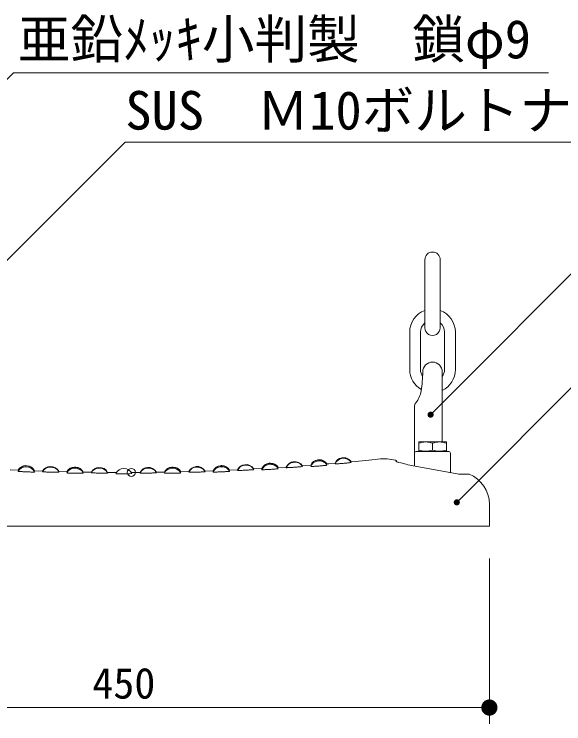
# Model space of a CAD drawing. Units: millimetres at full size, sheet at 1:20; some dimension numbers follow another scale. Extents: x 3676 to 9152, y 4348 to 8082.
# Drawn here: x 7650 to 8326, y 5189 to 6062 of the extents above; entities that cross this region are included whole.
import ezdxf
from ezdxf.enums import TextEntityAlignment as Align

# ---------------------------------------------------------------- set-up
doc = ezdxf.new("R2010")
doc.units = ezdxf.units.MM
doc.header["$LTSCALE"] = 20
doc.header["$PDMODE"] = 32
doc.header["$PDSIZE"] = 10
doc.layers.add('寸法', color=1, linetype='Continuous', lineweight=13)
doc.layers.add('本体', color=7, linetype='Continuous', lineweight=13)
doc.styles.add('ＭＳ ゴシック', font='')
doc.styles.get('ＭＳ ゴシック').set_extended_font_data('MS Gothic')

# ---------------------------------------------------------------- blocks, each defined once
blk = doc.blocks.new('filled_dot')
at = {"color": 0, "linetype": 'Continuous', "lineweight": -2, "const_width": 1.25}
blk.add_lwpolyline([(-0.625, 0, 1), (0.625, 0, 1)], format="xyb", close=True, dxfattribs=at)

msp = doc.modelspace()

# ---------------------------------------------------------------- linework, layer by layer
at = {"layer": '寸法'}
for points in [[(7406.47, 5747.39), (7411.77, 5752.7), (7648.79, 5989.72), (8307.61, 5989.72)], [(7413.95, 5531.7), (7419.25, 5537), (7786.47, 5904.21), (8729.23, 5904.21)], [(8162.32, 5568.97), (8167.62, 5574.28), (8372.49, 5779.14), (9056.76, 5779.14)], [(8194.59, 5461.11), (8199.89, 5466.42), (8347.68, 5614.2), (9134.24, 5614.2)]]:
    msp.add_lwpolyline(points, dxfattribs=at)
at = {"layer": '本体'}
for p, q in [((8155.27, 5759.66), (8155.27, 5675.91)), ((8174.13, 5759.66), (8174.13, 5675.65)), ((8136.6, 5624.43), (8136.6, 5670.59)), ((8149.83, 5624.43), (8149.83, 5670.59)), ((8179.56, 5624.43), (8179.56, 5670.59)), ((8192.8, 5624.43), (8192.8, 5670.59)), ((8176.7, 5621.68), (8176.7, 5535.67)), ((8142.7, 5579.85), (8142.7, 5505.55)), ((8147.7, 5535.38), (8148.2, 5535.67)), ((8147.7, 5523.96), (8147.7, 5535.38)), ((8148.2, 5535.67), (8181.2, 5535.67)), ((8181.7, 5535.38), (8181.2, 5535.67)), ((8181.7, 5523.96), (8181.7, 5535.38)), ((8164.7, 5525.48), (8164.7, 5533.86)), ((8144.7, 5523.67), (8176.7, 5523.67)), ((8147.7, 5523.96), (8148.2, 5523.67)), ((8148.2, 5523.67), (8181.2, 5523.67)), ((8176.7, 5523.67), (8184.7, 5523.67)), ((8181.7, 5523.96), (8181.2, 5523.67)), ((8186.7, 5521.67), (8186.7, 5497.79)), ((7963.44, 5509.19), (7965.23, 5509.3)), ((7963.45, 5509.19), (7965.23, 5509.3)), ((8023.34, 5513.38), (8025.1, 5513.52)), ((8023.34, 5513.38), (8025.1, 5513.52)), ((8064.69, 5510.93), (8064.69, 5510.93)), ((8119.04, 5512.81), (8111.5, 5514.14)), ((7664.06, 5506.28), (7665.79, 5506.21)), ((7664.06, 5506.28), (7665.79, 5506.21)), ((7723.93, 5504.47), (7725.71, 5504.43)), ((7843.69, 5504.43), (7845.46, 5504.47)), ((7903.6, 5506.21), (7905.33, 5506.28)), ((7924.73, 5501.2), (7914.69, 5500.75)), ((8014.7, 5506.74), (8004.64, 5505.99)), ((8197.69, 5495.85), (8141.04, 5505.84)), ((7714.7, 5498.79), (7704.65, 5499)), ((7764.65, 5498.04), (7764.61, 5498.13)), ((7775.54, 5497.94), (7764.65, 5498.04)), ((7784.33, 5496.16), (7785.07, 5496.16)), ((7804.74, 5498.04), (7793.86, 5497.94)), ((7864.74, 5499), (7854.69, 5498.79)), ((7864.83, 5499.21), (7864.74, 5499)), ((7884.65, 5499.58), (7884.63, 5499.61)), ((8201.53, 5495.85), (8197.28, 5495.85)), ((8204.65, 5495.85), (8201.53, 5495.85)), ((8209.89, 5495.85), (8204.65, 5495.85)), ((8234.7, 5458.85), (8234.7, 5457.12)), ((8234.7, 5457.12), (8234.7, 5431.85)), ((8194.7, 5431.85), (7374.7, 5431.85)), ((8234.7, 5431.85), (8194.7, 5431.85))]:
    msp.add_line(p, q, dxfattribs=at)
at = {"layer": '本体', "color": 1}
for p, q in [((8234.7, 5391.85), (8234.7, 5188.67)), ((7334.7, 5208.67), (8234.7, 5208.67))]:
    msp.add_line(p, q, dxfattribs=at)
at = {"layer": '本体'}
for points in [[(8044.74, 5509.2), (8037.17, 5508.53), (8034.69, 5508.33)], [(8044.7, 5509.09), (8044.7, 5509.09), (8044.78, 5509.09), (8044.98, 5509.1), (8044.98, 5509.1)], [(8044.71, 5508.37), (8044.7, 5508.37), (8044.78, 5508.35), (8044.99, 5508.35), (8045.31, 5508.36), (8045.76, 5508.38), (8046.32, 5508.41), (8046.98, 5508.45), (8047.73, 5508.5), (8048.58, 5508.57), (8049.5, 5508.64), (8050.49, 5508.71), (8051.53, 5508.8), (8052.61, 5508.89), (8053.65, 5508.98), (8054.7, 5509.08)], [(8054.7, 5509.08), (8055.82, 5509.18), (8056.94, 5509.29), (8058.02, 5509.4), (8059.06, 5509.5), (8060.05, 5509.61), (8060.97, 5509.7), (8061.8, 5509.8), (8062.55, 5509.88), (8063.2, 5509.96), (8063.74, 5510.03), (8064.16, 5510.09), (8064.46, 5510.14), (8064.64, 5510.18), (8064.69, 5510.2), (8064.69, 5510.2)], [(8064.64, 5511.02), (8064.63, 5511.05), (8064.59, 5511.11)], [(8100.55, 5514.55), (8086.18, 5513.11), (8069.92, 5511.52), (8064.64, 5511.02)], [(7654.7, 5500.75), (7645.03, 5501.18), (7644.65, 5501.2)], [(7654.7, 5500.73), (7654.7, 5500.73), (7654.74, 5500.73), (7654.85, 5500.73), (7654.88, 5500.72)], [(7654.7, 5500.37), (7654.7, 5500.37), (7654.77, 5500.35), (7654.97, 5500.33), (7655.28, 5500.3)], [(7674.54, 5499.93), (7674.6, 5499.93), (7674.68, 5499.92), (7674.69, 5499.92)], [(7684.74, 5499.57), (7684.28, 5499.59), (7674.69, 5499.94)], [(7723.93, 5504.47), (7723.93, 5504.47), (7723.99, 5504.47), (7724.14, 5504.47), (7724.37, 5504.46), (7724.65, 5504.45), (7724.95, 5504.45), (7725.24, 5504.44), (7725.48, 5504.44), (7725.6, 5504.44), (7725.7, 5504.43), (7725.71, 5504.43)], [(7843.69, 5504.43), (7843.68, 5504.43), (7843.78, 5504.44), (7843.96, 5504.44), (7844.21, 5504.44), (7844.5, 5504.45), (7844.8, 5504.46), (7845.08, 5504.46), (7845.3, 5504.47), (7845.39, 5504.47), (7845.46, 5504.47), (7845.46, 5504.47)], [(7894.7, 5499.94), (7885.33, 5499.59), (7884.65, 5499.58)], [(7894.7, 5499.92), (7894.7, 5499.92), (7894.74, 5499.92), (7894.85, 5499.93), (7894.86, 5499.93)], [(7903.6, 5506.21), (7903.61, 5506.22), (7903.72, 5506.22), (7903.9, 5506.23), (7904.15, 5506.24), (7904.44, 5506.25), (7904.74, 5506.26), (7905, 5506.27), (7905.2, 5506.28), (7905.28, 5506.28), (7905.33, 5506.28), (7905.33, 5506.28)], [(7914.11, 5500.31), (7914.15, 5500.31), (7914.45, 5500.33), (7914.64, 5500.36), (7914.7, 5500.37), (7914.69, 5500.37)], [(7914.51, 5500.72), (7914.6, 5500.73), (7914.68, 5500.73), (7914.69, 5500.73)], [(7924.7, 5501.1), (7924.7, 5501.1), (7924.77, 5501.1), (7924.98, 5501.1), (7925.01, 5501.1)], [(7924.71, 5500.38), (7924.7, 5500.38), (7924.78, 5500.36), (7924.98, 5500.35), (7925.3, 5500.35), (7925.75, 5500.35), (7926.3, 5500.36), (7926.97, 5500.37), (7927.72, 5500.39), (7928.57, 5500.42), (7929.5, 5500.45), (7930.49, 5500.49), (7931.53, 5500.53), (7932.61, 5500.58), (7933.65, 5500.63), (7934.7, 5500.68)], [(7924.79, 5501.33), (7924.74, 5501.21), (7924.73, 5501.2)], [(7934.7, 5500.68), (7935.82, 5500.74), (7936.93, 5500.8), (7938.01, 5500.87), (7939.05, 5500.93), (7940.03, 5500.99), (7940.95, 5501.05), (7941.79, 5501.11), (7942.54, 5501.17), (7943.18, 5501.22), (7943.72, 5501.27), (7944.15, 5501.31), (7944.46, 5501.35), (7944.64, 5501.38), (7944.7, 5501.4), (7944.69, 5501.4)], [(7954.7, 5502.78), (7945.01, 5502.23), (7944.65, 5502.21)], [(7954.7, 5502.77), (7954.7, 5502.77), (7954.74, 5502.77), (7954.85, 5502.78)], [(7954.7, 5502.41), (7954.7, 5502.41), (7954.78, 5502.4), (7954.98, 5502.4), (7955.18, 5502.4)], [(7954.71, 5501.33), (7954.7, 5501.32), (7954.78, 5501.3), (7954.98, 5501.29), (7955.31, 5501.28), (7955.75, 5501.28), (7956.31, 5501.29), (7956.97, 5501.3), (7957.73, 5501.32), (7958.58, 5501.35), (7959.5, 5501.39), (7960.49, 5501.44), (7961.53, 5501.49), (7962.62, 5501.54), (7963.65, 5501.6), (7964.7, 5501.66)], [(7964.7, 5501.66), (7965.82, 5501.73), (7966.93, 5501.8), (7968.01, 5501.88), (7969.05, 5501.95), (7970.04, 5502.03), (7970.95, 5502.1), (7971.79, 5502.17), (7972.54, 5502.24), (7973.19, 5502.3), (7973.73, 5502.36), (7974.15, 5502.41), (7974.46, 5502.46), (7974.64, 5502.5), (7974.7, 5502.53), (7974.69, 5502.53)], [(7974.09, 5503.53), (7974.15, 5503.53), (7974.46, 5503.57), (7974.64, 5503.59), (7974.7, 5503.61), (7974.7, 5503.61)], [(7974.5, 5503.96), (7974.6, 5503.96), (7974.68, 5503.97), (7974.69, 5503.97)], [(7984.73, 5504.62), (7984.35, 5504.59), (7974.69, 5503.98)], [(7984.7, 5504.52), (7984.7, 5504.52), (7984.78, 5504.52), (7984.98, 5504.53), (7985, 5504.53)], [(7984.71, 5503.8), (7984.7, 5503.8), (7984.78, 5503.78), (7984.98, 5503.78), (7985.31, 5503.78), (7985.75, 5503.79), (7986.31, 5503.81), (7986.97, 5503.83), (7987.73, 5503.87), (7988.58, 5503.91), (7989.5, 5503.96), (7990.49, 5504.01), (7991.53, 5504.08), (7992.61, 5504.14), (7993.65, 5504.21), (7994.7, 5504.28)], [(7994.7, 5504.28), (7995.82, 5504.36), (7996.93, 5504.44), (7998.01, 5504.52), (7999.05, 5504.61), (8000.04, 5504.69), (8000.96, 5504.76), (8001.79, 5504.84), (8002.54, 5504.91), (8003.19, 5504.97), (8003.73, 5505.03), (8004.15, 5505.08), (8004.46, 5505.12), (8004.64, 5505.15), (8004.7, 5505.18), (8004.69, 5505.18)], [(8014.7, 5506.73), (8014.7, 5506.73), (8014.74, 5506.73), (8014.84, 5506.74)], [(8014.71, 5506.37), (8014.7, 5506.37), (8014.78, 5506.36), (8014.98, 5506.36), (8015.15, 5506.37)], [(8014.71, 5505.29), (8014.7, 5505.28), (8014.78, 5505.26), (8014.98, 5505.25), (8015.31, 5505.25), (8015.76, 5505.26), (8016.31, 5505.28), (8016.98, 5505.3), (8017.74, 5505.34), (8018.58, 5505.39), (8019.5, 5505.44), (8020.49, 5505.51), (8021.54, 5505.58), (8022.62, 5505.65), (8023.65, 5505.73), (8024.7, 5505.81)], [(8024.7, 5505.81), (8025.82, 5505.9), (8026.93, 5506), (8028.02, 5506.09), (8029.06, 5506.19), (8030.04, 5506.28), (8030.96, 5506.38), (8031.8, 5506.46), (8032.55, 5506.55), (8033.2, 5506.62), (8033.73, 5506.69), (8034.16, 5506.76), (8034.46, 5506.81), (8034.64, 5506.85), (8034.69, 5506.88), (8034.69, 5506.88)], [(8034.5, 5508.31), (8034.61, 5508.32), (8034.68, 5508.32), (8034.69, 5508.32)], [(7654.71, 5499.29), (7654.7, 5499.29), (7654.77, 5499.26), (7654.97, 5499.22), (7655.29, 5499.18), (7655.73, 5499.14), (7656.29, 5499.09), (7656.95, 5499.04), (7657.7, 5498.98), (7658.55, 5498.93), (7659.48, 5498.87), (7660.47, 5498.82), (7661.51, 5498.76), (7662.6, 5498.71), (7663.64, 5498.66), (7664.7, 5498.62)], [(7664.7, 5498.62), (7665.82, 5498.57), (7666.93, 5498.53), (7668.01, 5498.5), (7669.04, 5498.47), (7670.03, 5498.44), (7670.94, 5498.43), (7671.78, 5498.41), (7672.53, 5498.41), (7673.17, 5498.41), (7673.71, 5498.41), (7674.14, 5498.42), (7674.45, 5498.44), (7674.64, 5498.46), (7674.7, 5498.48), (7674.69, 5498.48)], [(7674.19, 5499.54), (7674.45, 5499.54), (7674.64, 5499.55), (7674.7, 5499.56), (7674.69, 5499.56)], [(7684.7, 5499.48), (7684.7, 5499.48), (7684.77, 5499.47), (7684.97, 5499.46), (7685.07, 5499.46)], [(7684.71, 5498.76), (7684.7, 5498.76), (7684.77, 5498.74), (7684.97, 5498.71), (7685.29, 5498.68), (7685.74, 5498.65), (7686.29, 5498.61), (7686.95, 5498.57), (7687.71, 5498.53), (7688.56, 5498.49), (7689.48, 5498.45), (7690.47, 5498.41), (7691.52, 5498.37), (7692.6, 5498.33), (7693.64, 5498.3), (7694.7, 5498.27)], [(7694.7, 5498.27), (7695.82, 5498.24), (7696.93, 5498.21), (7698.01, 5498.18), (7699.04, 5498.17), (7700.03, 5498.15), (7700.94, 5498.14), (7701.78, 5498.13), (7702.53, 5498.13), (7703.17, 5498.13), (7703.71, 5498.13), (7704.14, 5498.14), (7704.45, 5498.16), (7704.64, 5498.17), (7704.7, 5498.19), (7704.69, 5498.19)], [(7714.7, 5498.77), (7714.7, 5498.77), (7714.74, 5498.77), (7714.85, 5498.77), (7714.88, 5498.77)], [(7714.7, 5498.41), (7714.7, 5498.41), (7714.77, 5498.4), (7714.97, 5498.38), (7715.27, 5498.36)], [(7714.71, 5497.34), (7714.7, 5497.33), (7714.77, 5497.3), (7714.97, 5497.27), (7715.29, 5497.24), (7715.74, 5497.2), (7716.29, 5497.17), (7716.95, 5497.13), (7717.71, 5497.09), (7718.56, 5497.06), (7719.48, 5497.02), (7720.47, 5496.99), (7721.52, 5496.96), (7722.6, 5496.93), (7723.64, 5496.91), (7724.7, 5496.89)], [(7724.7, 5496.89), (7725.82, 5496.87), (7726.93, 5496.86), (7728, 5496.85), (7729.04, 5496.84), (7730.03, 5496.84), (7730.94, 5496.84), (7731.78, 5496.84), (7732.52, 5496.85), (7733.17, 5496.87), (7733.71, 5496.88), (7734.14, 5496.9), (7734.45, 5496.92), (7734.64, 5496.95), (7734.7, 5496.97), (7734.69, 5496.98)], [(7734.16, 5498.02), (7734.45, 5498.03), (7734.64, 5498.04), (7734.7, 5498.05), (7734.69, 5498.06)], [(7734.53, 5498.42), (7734.6, 5498.42), (7734.68, 5498.41), (7734.69, 5498.41)], [(7744.74, 5498.27), (7744.28, 5498.28), (7734.69, 5498.43)], [(7744.7, 5498.18), (7744.7, 5498.18), (7744.77, 5498.18), (7744.97, 5498.17), (7745.06, 5498.16)], [(7744.71, 5497.46), (7744.7, 5497.46), (7744.77, 5497.44), (7744.97, 5497.42), (7745.29, 5497.39), (7745.74, 5497.37), (7746.29, 5497.34), (7746.95, 5497.32), (7747.71, 5497.29), (7748.56, 5497.27), (7749.48, 5497.24), (7750.48, 5497.22), (7751.52, 5497.2), (7752.6, 5497.18), (7753.64, 5497.16), (7754.7, 5497.15)], [(7744.79, 5498.36), (7744.75, 5498.29), (7744.74, 5498.27)], [(7754.7, 5497.15), (7755.82, 5497.14), (7756.93, 5497.13), (7758.01, 5497.13), (7759.04, 5497.12), (7760.03, 5497.12), (7760.94, 5497.13), (7761.78, 5497.13), (7762.53, 5497.14), (7763.17, 5497.15), (7763.71, 5497.16), (7764.14, 5497.18), (7764.45, 5497.2), (7764.64, 5497.21), (7764.7, 5497.23), (7764.69, 5497.24)], [(7764.34, 5497.94), (7764.45, 5497.94), (7764.64, 5497.95), (7764.7, 5497.95), (7764.69, 5497.95)], [(7774.75, 5496.5), (7774.74, 5496.49), (7774.85, 5496.46), (7775.09, 5496.43), (7775.45, 5496.4), (7775.93, 5496.37), (7776.52, 5496.34), (7777.21, 5496.32), (7778, 5496.29), (7778.87, 5496.26), (7779.82, 5496.24), (7780.83, 5496.21), (7781.96, 5496.19), (7783.13, 5496.18), (7784.33, 5496.16)], [(7804.7, 5497.95), (7804.7, 5497.95), (7804.77, 5497.95), (7804.97, 5497.94), (7805.05, 5497.94)], [(7804.71, 5497.24), (7804.7, 5497.23), (7804.77, 5497.21), (7804.97, 5497.19), (7805.3, 5497.18), (7805.74, 5497.16), (7806.3, 5497.15), (7806.96, 5497.14), (7807.72, 5497.13), (7808.57, 5497.13), (7809.49, 5497.12), (7810.48, 5497.12), (7811.53, 5497.13), (7812.61, 5497.13), (7813.65, 5497.14), (7814.7, 5497.15)], [(7814.7, 5497.15), (7815.82, 5497.17), (7816.93, 5497.18), (7818.01, 5497.2), (7819.04, 5497.22), (7820.03, 5497.24), (7820.94, 5497.27), (7821.78, 5497.29), (7822.53, 5497.32), (7823.18, 5497.35), (7823.72, 5497.37), (7824.14, 5497.4), (7824.45, 5497.42), (7824.64, 5497.44), (7824.7, 5497.46), (7824.69, 5497.46)], [(7824.33, 5498.16), (7824.45, 5498.17), (7824.64, 5498.18), (7824.7, 5498.18), (7824.69, 5498.18)], [(7834.7, 5498.43), (7825.2, 5498.28), (7824.65, 5498.27)], [(7834.7, 5498.41), (7834.7, 5498.41), (7834.74, 5498.42), (7834.85, 5498.42), (7834.87, 5498.42)], [(7834.7, 5498.06), (7834.7, 5498.05), (7834.77, 5498.04), (7834.97, 5498.03), (7835.23, 5498.02)], [(7834.71, 5496.98), (7834.7, 5496.97), (7834.77, 5496.95), (7834.97, 5496.92), (7835.3, 5496.9), (7835.74, 5496.88), (7836.3, 5496.87), (7836.96, 5496.85), (7837.72, 5496.84), (7838.57, 5496.84), (7839.49, 5496.84), (7840.48, 5496.84), (7841.53, 5496.85), (7842.61, 5496.86), (7843.65, 5496.87), (7844.7, 5496.89)], [(7844.7, 5496.89), (7845.82, 5496.91), (7846.93, 5496.94), (7848.01, 5496.96), (7849.04, 5496.99), (7850.03, 5497.03), (7850.94, 5497.06), (7851.78, 5497.1), (7852.53, 5497.13), (7853.18, 5497.17), (7853.72, 5497.21), (7854.14, 5497.24), (7854.45, 5497.27), (7854.64, 5497.31), (7854.7, 5497.33), (7854.69, 5497.34)], [(7854.13, 5498.36), (7854.14, 5498.36), (7854.45, 5498.38), (7854.64, 5498.4), (7854.7, 5498.41), (7854.69, 5498.41)], [(7854.51, 5498.77), (7854.6, 5498.77), (7854.68, 5498.77), (7854.69, 5498.77)], [(7864.7, 5498.91), (7864.7, 5498.91), (7864.77, 5498.91), (7864.97, 5498.9), (7865.03, 5498.9)], [(7864.71, 5498.19), (7864.7, 5498.19), (7864.77, 5498.17), (7864.98, 5498.15), (7865.3, 5498.14), (7865.74, 5498.13), (7866.3, 5498.13), (7866.96, 5498.13), (7867.72, 5498.13), (7868.57, 5498.14), (7869.49, 5498.15), (7870.48, 5498.17), (7871.53, 5498.19), (7872.61, 5498.21), (7873.65, 5498.24), (7874.7, 5498.27)], [(7874.7, 5498.27), (7875.82, 5498.3), (7876.93, 5498.34), (7878.01, 5498.37), (7879.04, 5498.41), (7880.03, 5498.46), (7880.95, 5498.5), (7881.78, 5498.54), (7882.53, 5498.58), (7883.18, 5498.62), (7883.72, 5498.65), (7884.15, 5498.69), (7884.45, 5498.72), (7884.64, 5498.74), (7884.7, 5498.76), (7884.69, 5498.76)], [(7894.7, 5499.56), (7894.7, 5499.56), (7894.77, 5499.55), (7894.98, 5499.54), (7895.2, 5499.54)], [(7894.71, 5498.48), (7894.7, 5498.48), (7894.77, 5498.45), (7894.98, 5498.43), (7895.3, 5498.42), (7895.75, 5498.41), (7896.3, 5498.41), (7896.96, 5498.41), (7897.72, 5498.42), (7898.57, 5498.43), (7899.5, 5498.45), (7900.49, 5498.47), (7901.53, 5498.5), (7902.61, 5498.54), (7903.65, 5498.58), (7904.7, 5498.62)], [(7904.7, 5498.62), (7905.82, 5498.66), (7906.93, 5498.71), (7908.01, 5498.77), (7909.05, 5498.82), (7910.03, 5498.88), (7910.95, 5498.93), (7911.78, 5498.99), (7912.53, 5499.04), (7913.18, 5499.09), (7913.72, 5499.14), (7914.15, 5499.19), (7914.46, 5499.23), (7914.64, 5499.26), (7914.7, 5499.29), (7914.69, 5499.29)]]:
    msp.add_lwpolyline(points, dxfattribs=at)
for centre, radius, start, end in [((8164.7, 5759.66), 9.43, 0, 180), ((8164.88, 5670.59), 28.29, 109.87513, 180), ((8164.51, 5670.59), 28.29, 0, 70.12487), ((8164.91, 5670.26), 15.09, 129.74063, 178.75489), ((8164.7, 5675.78), 9.43, 179.20438, 0.79562), ((8164.48, 5670.26), 15.09, 1.24511, 50.25937), ((8164.7, 5621.67), 12, 0, 180), ((8164.88, 5624.43), 28.29, 180, 240.47638), ((8164.91, 5624.76), 15.09, 181.24511, 214.88444), ((8164.51, 5624.43), 28.29, 295.52149, 0), ((8164.48, 5624.76), 15.09, 324.06761, 358.75489), ((7992.71, 5623.49), 160, 350.91012, 359.39382), ((8121.07, 5602.93), 30, 320.11967, 350.94545), ((8148.7, 5579.85), 6, 140.11966, 180), ((8156.2, 5510.83), 24.55, 69.7444, 110.25551), ((8173.2, 5510.83), 24.55, 69.7444, 110.25551), ((8144.7, 5521.67), 2, 90, 180), ((8156.2, 5548.51), 24.55, 249.7444, 290.25592), ((8173.2, 5548.51), 24.55, 249.74398, 290.25551), ((8184.7, 5521.67), 2, 0, 90), ((7964.04, 5499.21), 10, 93.41299, 159.14007), ((7964.05, 5498.85), 10, 94.28919, 159.15241), ((7965.3, 5498.13), 10.88, 30.23029, 100.57146), ((7965.84, 5499.32), 10, 27.73414, 93.46681), ((7994.09, 5501.06), 10.01, 94.3099, 159.76979), ((7994.09, 5500.35), 10, 96.12961, 159.81085), ((7995.24, 5499.48), 11.04, 31.09575, 101.58578), ((7995.32, 5500.3), 10.92, 30.82866, 100.4653), ((8024.13, 5503.41), 10, 94.56232, 160.59281), ((8024.13, 5503.05), 10, 96.10291, 160.59723), ((8024.14, 5501.97), 10, 98.44187, 160.58235), ((8025.21, 5501), 11.16, 31.8284, 103.19119), ((8025.33, 5502.27), 10.96, 31.28171, 101.90642), ((8025.91, 5503.55), 10, 28.52547, 94.61507), ((8054.16, 5505.87), 10, 95.81203, 161.20549), ((8055.17, 5504.12), 11.3, 32.58008, 157.8715), ((8055.42, 5505.13), 10.93, 32.01314, 102.00214), ((8063.93, 5514.91), 4.05, 274.95051, 280.79873), ((8104.55, 5474.75), 40, 80.00014, 95.7459), ((8118.7, 5510.84), 2, 1.72535, 79.98713), ((8132.09, 5555.61), 46.14, 254.24788, 259.09952), ((8334.41, 6309.76), 826.84, 255.21299, 256.47582), ((7663.66, 5496.29), 10, 87.68122, 153.62646), ((7663.7, 5495.88), 10.05, 86.73914, 153.4725), ((7663.7, 5494.81), 10.05, 87.6801, 153.50957), ((7664.89, 5494.17), 10.71, 23.72395, 94.18479), ((7664.93, 5495.29), 10.65, 23.62198, 93.58772), ((7665.41, 5496.22), 10, 21.73319, 87.73374), ((7693.72, 5495.13), 10.01, 87.83931, 154.225), ((7693.74, 5494.39), 10.04, 87.90314, 154.14052), ((7694.91, 5494.39), 10.77, 24.78256, 94.34959), ((7694.96, 5493.77), 10.69, 24.43782, 94.57962), ((7723.72, 5494.47), 10, 88.82697, 154.51017), ((7723.74, 5494.1), 10.02, 89.14711, 154.47636), ((7723.76, 5493), 10.04, 89.15198, 154.41918), ((7724.92, 5493.3), 10.86, 25.95245, 95.46753), ((7724.98, 5492.33), 10.77, 25.58894, 95.70605), ((7725.52, 5494.44), 10, 23.46802, 88.88133), ((7753.77, 5493.89), 10.03, 88.43532, 154.68517), ((7753.78, 5493.16), 10.05, 89.46303, 154.63322), ((7755.02, 5492.51), 10.77, 26.06278, 96.14235), ((7755.06, 5493.26), 10.71, 25.97162, 95.4651), ((7784.7, 5491.85), 11, 25.05052, 154.94031), ((7813.87, 5493.15), 10.04, 90.92871, 155.99488), ((7813.85, 5493.9), 10, 90.50286, 156.10839), ((7815.1, 5492.46), 10.82, 27.55149, 97.37675), ((7815.08, 5493.12), 10.87, 27.76991, 96.97103), ((7843.87, 5494.44), 10, 91.11867, 156.54201), ((7843.88, 5494.07), 10.01, 92.03441, 156.53908), ((7843.89, 5492.99), 10.02, 92.34485, 156.51837), ((7845.08, 5492.24), 10.88, 27.95959, 98.46928), ((7845.09, 5493.31), 10.88, 27.99518, 98.28101), ((7845.67, 5494.47), 10, 25.50081, 91.17303), ((7873.94, 5495.08), 10.01, 91.92618, 157.48779), ((7873.95, 5494.36), 10.02, 92.51904, 157.47987), ((7875.13, 5493.63), 10.85, 28.21667, 98.56132), ((7875.13, 5494.33), 10.86, 28.31361, 98.06434), ((7903.99, 5496.22), 10, 92.26626, 158.2758), ((7904, 5495.85), 10.02, 92.65123, 158.2333), ((7904, 5494.77), 10.02, 94.04261, 158.23903), ((7905.15, 5494.02), 10.9, 28.92427, 99.79429), ((7905.19, 5495.14), 10.84, 28.84609, 98.78592), ((7905.74, 5496.29), 10, 26.38322, 92.31878), ((7934.02, 5497.48), 9.99, 93.33335, 158.76107), ((7934.03, 5496.75), 10.01, 94.1703, 158.72227), ((7935.23, 5496.03), 10.88, 29.59986, 100.23068), ((7935.22, 5496.67), 10.93, 29.89175, 99.3787), ((7944.11, 5506.03), 3.95, 272.80823, 278.45137), ((7964.06, 5497.76), 10.02, 96.02893, 159.10293), ((7965.21, 5496.94), 11.01, 30.53719, 101.56322), ((8004.03, 5509.85), 4.01, 273.76407, 279.48032), ((8033.73, 5512.21), 4.35, 274.65721, 282.84857), ((7704.45, 5502.34), 3.43, 268.55968, 274.09497), ((7786.62, 5586.83), 90.68, 269.01642, 275.07828), ((7884.21, 5503.28), 3.82, 271.66929, 277.24445), ((8194.7, 5458.85), 40, 0, 67.67856)]:
    msp.add_arc(centre, radius, start, end, dxfattribs=at)
msp.add_point((7793.86, 5497.94), dxfattribs=at)

# ---------------------------------------------------------------- block references
at = {"layer": '寸法', "xscale": 3, "yscale": 3, "rotation": 45}
for p in [(8162.32, 5568.97), (8194.59, 5461.11)]:
    msp.add_blockref('filled_dot', p, dxfattribs=at)
at = {"layer": '本体', "color": 1, "xscale": 8, "yscale": 8, "rotation": 180}
msp.add_blockref('filled_dot', (8234.7, 5208.67), dxfattribs=at)

# ---------------------------------------------------------------- texts
at = {"layer": '寸法', "color": 3, "style": 'ＭＳ ゴシック'}
for s, p in [('亜鉛ﾒｯｷ小判製\u3000鎖φ9', (7654.17, 5993.03)), ('SUS\u3000Ｍ10ボルトナット\u3000点溶接', (7786.56, 5905.46))]:
    msp.add_text(s, height=47.47, dxfattribs=at).set_placement(p, align=Align.BOTTOM_LEFT)
at = {"layer": '本体', "color": 1, "style": 'ＭＳ ゴシック'}
msp.add_text('450', height=37.98, dxfattribs=at).set_placement((7784.7, 5238.67), align=Align.MIDDLE_CENTER)

doc.saveas('drawing.dxf')
